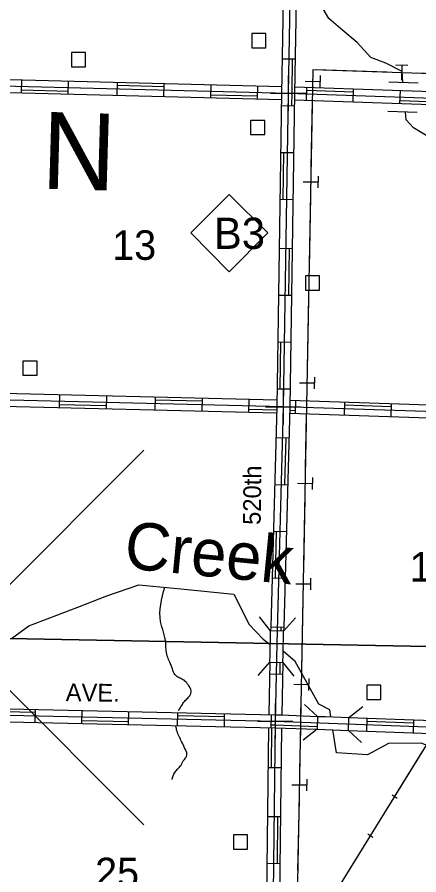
# Model space of a CAD drawing. Extents: x 2069310 to 2364990, y 871649 to 1065889.
# Drawn here: x 2203484 to 2210283, y 966196 to 980703 of the extents above; entities that cross this region are included whole.
import ezdxf

# ---------------------------------------------------------------- set-up
doc = ezdxf.new("R2010")
doc.units = 0
for name, color, linetype in [('CR RTE', 7, 'Continuous'), ('CR SYM', 7, 'Continuous'), ('CSAH RTE', 7, 'Continuous'), ('DWELLING', 7, 'Continuous'), ('HYDRO', 7, 'Continuous'), ('HYRDO TXT', 7, 'Continuous'), ('PIPELINE', 7, 'Continuous'), ('QUAD BASE SYM', 7, 'Continuous'), ('QUAD BORDER', 7, 'Continuous'), ('RAILROAD', 7, 'Continuous'), ('SECTION', 7, 'Continuous'), ('SECTION CORNER BASE', 7, 'Continuous'), ('STREET NAME', 7, 'Continuous'), ('TH RTE', 7, 'Continuous'), ('TOWNSHIP NAME', 7, 'Continuous'), ('TOWNSHIP ROAD', 7, 'Continuous'), ('TRANSMISSION', 7, 'Continuous')]:
    doc.layers.add(name, color=color, linetype=linetype)

msp = doc.modelspace()

# ---------------------------------------------------------------- linework, layer by layer
at = {"layer": 'CR RTE'}
for p, q in [((2207971, 979999), (2208191, 979995)), ((2207958, 979207), (2208178, 979203)), ((2207945, 978415), (2208165, 978411)), ((2207933, 977623), (2208153, 977619)), ((2207920, 976795), (2208139, 976791)), ((2207907, 976003), (2208127, 976000)), ((2207894, 975211), (2208114, 975208)), ((2207882, 974419), (2208102, 974416)), ((2207863, 973593), (2208083, 973587)), ((2207842, 972801), (2208062, 972795)), ((2207820, 972009), (2208040, 972003)), ((2207799, 971218), (2208019, 971212)), ((2207777, 970390), (2207996, 970384)), ((2207758, 969597), (2207978, 969593)), ((2207732, 968013), (2207952, 968010)), ((2207722, 967185), (2207942, 967182)), ((2207713, 966393), (2207933, 966390))]:
    msp.add_line(p, q, dxfattribs=at)
for points in [[(2208253, 990021), (2208165, 984730), (2208071, 979417), (2207987, 974113), (2207879, 970107)], [(2208141, 989900), (2208055, 984732), (2207961, 979419), (2207877, 974116), (2207777, 970390), (2207775, 970323)], [(2208361, 989898), (2208275, 984728), (2208181, 979415), (2208097, 974111), (2207996, 970384), (2207995, 970318)], [(2208141, 979996), (2208131, 979416), (2208128, 979204)], [(2207995, 978414), (2207983, 977622)], [(2208089, 976792), (2208077, 976000)], [(2207944, 975210), (2207932, 974418)], [(2208033, 973588), (2208012, 972796)], [(2207870, 972008), (2207849, 971216)], [(2208193, 970543), (2207995, 970318), (2207775, 970323), (2207587, 970558)], [(2207947, 970385), (2207945, 970319)], [(2207762, 969796), (2207765, 969927), (2207769, 970059), (2207772, 970191), (2207775, 970323)], [(2207982, 969790), (2207985, 969922), (2207988, 970054), (2207992, 970186), (2207995, 970318)], [(2207879, 970107), (2207851, 968794), (2207789, 963471), (2207702, 958190)], [(2207564, 969570), (2207762, 969796), (2207982, 969790), (2208169, 969556)], [(2207762, 969796), (2207743, 968906)], [(2207932, 969791), (2207928, 969594)], [(2207982, 969790), (2207963, 968900)], [(2207739, 968686), (2207679, 963473), (2207594, 958302)], [(2207789, 968686), (2207782, 968012)], [(2207959, 968680), (2207899, 963470), (2207814, 958296)], [(2207892, 967183), (2207883, 966391)]]:
    msp.add_lwpolyline(points, dxfattribs=at)
at = {"layer": 'CR SYM'}
msp.add_lwpolyline([(2207729, 977052), (2207074, 977704), (2206422, 977052), (2207074, 976397)], close=True, dxfattribs=at)
at = {"layer": 'CSAH RTE'}
for p, q in [((2203788, 968775), (2203793, 968995)), ((2204580, 968757), (2204585, 968977)), ((2205371, 968739), (2205376, 968959)), ((2206199, 968721), (2206204, 968941)), ((2206991, 968703), (2206996, 968923)), ((2207783, 968685), (2207788, 968905)), ((2209400, 968627), (2209408, 968847)), ((2210192, 968598), (2210200, 968818))]:
    msp.add_line(p, q, dxfattribs=at)
for points in [[(2208348, 969078), (2208570, 968877), (2208562, 968658), (2208326, 968473)], [(2209312, 968437), (2209090, 968638), (2209098, 968858), (2209335, 969042)], [(2202585, 968912), (2207851, 968794), (2212833, 968611), (2218146, 968429), (2220836, 968447), (2223507, 968359)], [(2202587, 969022), (2207854, 968904), (2207963, 968900), (2208570, 968877)], [(2203000, 968963), (2203792, 968945)], [(2202582, 968802), (2207847, 968684), (2208562, 968658)], [(2204581, 968807), (2205373, 968789)], [(2206203, 968891), (2206995, 968873)], [(2208570, 968877), (2208702, 968873), (2208834, 968868), (2208966, 968863), (2209098, 968858)], [(2209098, 968858), (2209408, 968847), (2210991, 968788), (2211127, 968784)], [(2209406, 968797), (2210198, 968768)], [(2207784, 968735), (2207849, 968734), (2208564, 968707)], [(2208562, 968658), (2208694, 968653), (2208826, 968648), (2208958, 968643), (2209090, 968638)], [(2209090, 968638), (2209400, 968627), (2211119, 968564)]]:
    msp.add_lwpolyline(points, dxfattribs=at)
at = {"layer": 'DWELLING'}
for points in [[(2207456, 980426), (2207456, 980186), (2207696, 980186), (2207696, 980426)], [(2204404, 980104), (2204404, 979864), (2204644, 979864), (2204644, 980104)], [(2207436, 978957), (2207436, 978717), (2207676, 978717), (2207676, 978957)], [(2208363, 976325), (2208363, 976085), (2208603, 976085), (2208603, 976325)], [(2203581, 974885), (2203581, 974645), (2203821, 974645), (2203821, 974885)], [(2209400, 969402), (2209400, 969162), (2209640, 969162), (2209640, 969402)], [(2207144, 966873), (2207144, 966633), (2207384, 966633), (2207384, 966873)]]:
    msp.add_lwpolyline(points, close=True, dxfattribs=at)
at = {"layer": 'HYDRO'}
for points in [[(2210014, 979601), (2209998, 979782), (2209727, 979923), (2209472, 980023), (2209238, 980276), (2208996, 980478), (2208757, 980681), (2208486, 981147), (2208353, 981160)], [(2212866, 978727), (2212774, 978729), (2212717, 978632), (2212704, 978455), (2212531, 978339), (2212166, 978095), (2211593, 978109), (2211300, 978107), (2211167, 978125), (2210910, 978324), (2210698, 978489), (2210416, 978698), (2210194, 978828), (2210068, 978968), (2210056, 979100)], [(2203389, 970192), (2203682, 970408), (2204511, 970722), (2205002, 970913), (2205546, 971103), (2206255, 971033), (2207149, 970941), (2207411, 970430), (2207650, 970184), (2207768, 970090)], [(2208795, 968869), (2208777, 968988), (2208590, 969081), (2208192, 969804), (2207985, 969980)], [(2211368, 968555), (2211310, 968376), (2211132, 968279), (2210881, 968209), (2210325, 968421), (2209768, 968419), (2209416, 968224), (2208887, 968260), (2208828, 968648)]]:
    msp.add_lwpolyline(points, dxfattribs=at)
for points in [[(2206217, 968976), (2206270, 969060), (2206314, 969127), (2206373, 969186), (2206414, 969241), (2206426, 969329), (2206382, 969404), (2206325, 969474), (2206256, 969515), (2206188, 969551), (2206141, 969600), (2206103, 969709), (2206055, 969818), (2206025, 969903), (2206005, 970012), (2206001, 970116), (2205913, 970479), (2205983, 971063)], [(2206108, 967807), (2206151, 967927), (2206251, 968039), (2206297, 968122), (2206336, 968176), (2206357, 968231), (2206318, 968346), (2206268, 968452), (2206225, 968537), (2206189, 968632), (2206171, 968709)]]:
    msp.add_spline(points, degree=3, dxfattribs=at)
at = {"layer": 'PIPELINE'}
for p, q in [((2209914, 967488), (2209829, 967541)), ((2209507, 966829), (2209422, 966882))]:
    msp.add_line(p, q, dxfattribs=at)
for points in [[(2184664, 924512), (2186721, 927232), (2190101, 932153), (2191034, 933244), (2195226, 937502), (2198528, 942771), (2200886, 946625), (2201279, 951737), (2201908, 952444), (2201830, 953860), (2203245, 953703), (2204424, 958579), (2207411, 963534), (2211105, 969511), (2218416, 976903), (2222260, 982349), (2223025, 983353), (2223568, 984170)], [(2209872, 967515), (2210345, 968280)], [(2208991, 966090), (2209464, 966855)]]:
    msp.add_lwpolyline(points, dxfattribs=at)
at = {"layer": 'QUAD BASE SYM'}
for p, q in [((2199293, 973378), (2205629, 967042)), ((2199293, 967042), (2205629, 973378)), ((2199293, 973378), (2205629, 967042)), ((2199293, 967042), (2205629, 973378)), ((2199293, 973378), (2205629, 967042)), ((2199293, 967042), (2205629, 973378)), ((2199293, 973378), (2205629, 967042)), ((2199293, 967042), (2205629, 973378))]:
    msp.add_line(p, q, dxfattribs=at)
at = {"layer": 'QUAD BORDER'}
for points in [[(2202461, 970210), (2203367, 1015773), (2235766, 1015153), (2234930, 969590), (2202461, 970210)], [(2201555, 924649), (2202461, 970210), (2234930, 969590), (2234094, 924027), (2201555, 924649)]]:
    msp.add_lwpolyline(points, dxfattribs=at)
at = {"layer": 'RAILROAD'}
msp.add_spline([(2216292, 970101), (2215402, 968623), (2214591, 967206), (2214118, 966405), (2213536, 965382), (2213029, 964504), (2212684, 963959), (2212179, 963228), (2211234, 961917), (2210150, 960414), (2209185, 959060), (2207912, 957329), (2206947, 955985), (2206211, 954905), (2205032, 953253), (2204644, 952407), (2203792, 951037), (2203166, 950007), (2202883, 949546), (2202802, 949387), (2202712, 949132), (2202490, 948471), (2202374, 947902), (2202285, 947585), (2202037, 946793)], degree=3, dxfattribs=at)
at = {"layer": 'SECTION CORNER BASE'}
for p, q in [((2208071, 979717), (2208071, 979117)), ((2207771, 979417), (2208371, 979417)), ((2208071, 979417), (2208071, 979417)), ((2207987, 974413), (2207987, 973813)), ((2207687, 974113), (2208287, 974113)), ((2207987, 974113), (2207987, 974113)), ((2207851, 969094), (2207851, 968494)), ((2207551, 968794), (2208151, 968794)), ((2207851, 968794), (2207851, 968794))]:
    msp.add_line(p, q, dxfattribs=at)
at = {"layer": 'TH RTE'}
msp.add_spline([(2216513, 969923), (2216352, 969671), (2216141, 969330), (2215355, 967990), (2214727, 966893), (2214333, 966217), (2214099, 965802), (2213364, 964538), (2212804, 963625), (2212551, 963268), (2212196, 962775), (2211067, 961213), (2210698, 960688), (2209905, 959583), (2208979, 958297), (2208724, 957936), (2207543, 956299), (2206367, 954662), (2205482, 953418), (2205374, 953263), (2205213, 952963), (2205116, 952688), (2205055, 952477), (2204997, 952002), (2205003, 951716), (2205033, 951478), (2205072, 951266), (2205196, 950783), (2205235, 950535), (2205260, 950293), (2205270, 950026), (2205257, 949856), (2205237, 949659), (2205215, 949538), (2205132, 949202), (2205090, 949055), (2204977, 948786), (2204817, 948490), (2204599, 948187), (2204377, 947905), (2204174, 947657), (2203978, 947406), (2203639, 946981), (2203229, 946469), (2201989, 944951)], degree=3, dxfattribs=at)
at = {"layer": 'TOWNSHIP ROAD'}
for p, q in [((2203558, 979421), (2203564, 979641)), ((2204350, 979401), (2204355, 979621)), ((2205178, 979380), (2205183, 979600)), ((2205969, 979360), (2205975, 979580)), ((2206761, 979340), (2206767, 979560)), ((2207553, 979320), (2207558, 979540)), ((2208380, 979296), (2208387, 979516)), ((2209171, 979269), (2209179, 979489)), ((2209774, 979609), (2210273, 979593)), ((2209963, 979242), (2209970, 979462)), ((2209757, 979110), (2210257, 979093)), ((2204202, 974315), (2204197, 974095)), ((2204994, 974296), (2204989, 974076)), ((2205822, 974276), (2205817, 974056)), ((2206614, 974257), (2206608, 974037)), ((2207405, 974237), (2207400, 974018)), ((2208198, 974216), (2208191, 973997)), ((2209026, 974189), (2209018, 973969)), ((2209817, 974163), (2209810, 973943))]:
    msp.add_line(p, q, dxfattribs=at)
for points in [[(2202909, 979658), (2207963, 979530)], [(2202647, 979558), (2202791, 979551), (2208071, 979417), (2213137, 979243), (2218408, 979064), (2222201, 979016), (2222294, 978989), (2222387, 978947), (2222467, 978886), (2222555, 978782), (2222620, 978653), (2222755, 978419), (2222888, 978194)], [(2205182, 979550), (2205974, 979530)], [(2208183, 979523), (2213141, 979353), (2218301, 979177)], [(2202905, 979438), (2207959, 979310)], [(2203559, 979471), (2204351, 979451)], [(2206762, 979390), (2207554, 979370)], [(2208385, 979466), (2209177, 979439)], [(2208179, 979303), (2213133, 979133), (2218295, 978957)], [(2209964, 979292), (2210756, 979265)], [(2207879, 974226), (2202778, 974350)], [(2218214, 973760), (2212971, 973948), (2207987, 974113), (2202669, 974242), (2202541, 974252)], [(2207874, 974006), (2202773, 974130)], [(2204990, 974126), (2204198, 974145)], [(2206612, 974207), (2205821, 974226)], [(2218202, 973871), (2212975, 974058), (2208099, 974220)], [(2209816, 974113), (2209024, 974139)], [(2207876, 974056), (2207401, 974068)], [(2218217, 973650), (2212968, 973838), (2208094, 974000)], [(2208192, 974046), (2208095, 974050)]]:
    msp.add_lwpolyline(points, dxfattribs=at)
at = {"layer": 'TRANSMISSION'}
for p, q in [((2209996, 979886), (2209987, 979636)), ((2208359, 979619), (2208609, 979614)), ((2208327, 977919), (2208577, 977915)), ((2208263, 974520), (2208513, 974515)), ((2208231, 972820), (2208481, 972816)), ((2208199, 971121), (2208449, 971116)), ((2208167, 969421), (2208417, 969416)), ((2208135, 967721), (2208385, 967716))]:
    msp.add_line(p, q, dxfattribs=at)
for points in [[(2221758, 979431), (2218417, 979473), (2213180, 979653), (2208488, 979812), (2207185, 910846), (2206115, 910889)], [(2209742, 979770), (2208543, 979810)], [(2210096, 979883), (2209896, 979890)], [(2208611, 979714), (2208607, 979508)], [(2211441, 979712), (2210242, 979753)], [(2208478, 979293), (2208457, 978167)], [(2208579, 978015), (2208575, 977815)], [(2208448, 977667), (2208425, 976467)], [(2208415, 975967), (2208393, 974768)], [(2208515, 974615), (2208511, 974415)], [(2208378, 973990), (2208361, 973068)], [(2208483, 972916), (2208479, 972716)], [(2208351, 972568), (2208329, 971368)], [(2208451, 971216), (2208447, 971016)], [(2208319, 970868), (2208296, 969669)], [(2208419, 969516), (2208415, 969316)], [(2208287, 969169), (2208282, 968888)], [(2208278, 968668), (2208264, 967969)], [(2208386, 967816), (2208383, 967617)], [(2208255, 967469), (2208232, 966269)]]:
    msp.add_lwpolyline(points, dxfattribs=at)

# ---------------------------------------------------------------- texts
at = {"layer": 'CR SYM'}
msp.add_text('B3', height=528, dxfattribs=at).set_placement((2206815, 976783))
at = {"layer": 'HYRDO TXT'}
msp.add_text('Creek', height=800, rotation=354.4373, dxfattribs=at).set_placement((2205278, 971385))
at = {"layer": 'SECTION'}
for s, p in [('13', (2205093, 976598)), ('19', (2210128, 971156)), ('25', (2204804, 965986))]:
    msp.add_text(s, height=500, dxfattribs=at).set_placement(p)
at = {"layer": 'STREET NAME'}
for s, rotation, p in [('520th', 89.3497, (2207606, 972114)), ('AVE.', 359.3497, (2204305, 969134))]:
    msp.add_text(s, height=300, rotation=rotation, dxfattribs=at).set_placement(p)
at = {"layer": 'TOWNSHIP NAME'}
msp.add_text('N', height=1300, rotation=358.3515, dxfattribs=at).set_placement((2203885, 977803))

doc.saveas('drawing.dxf')
